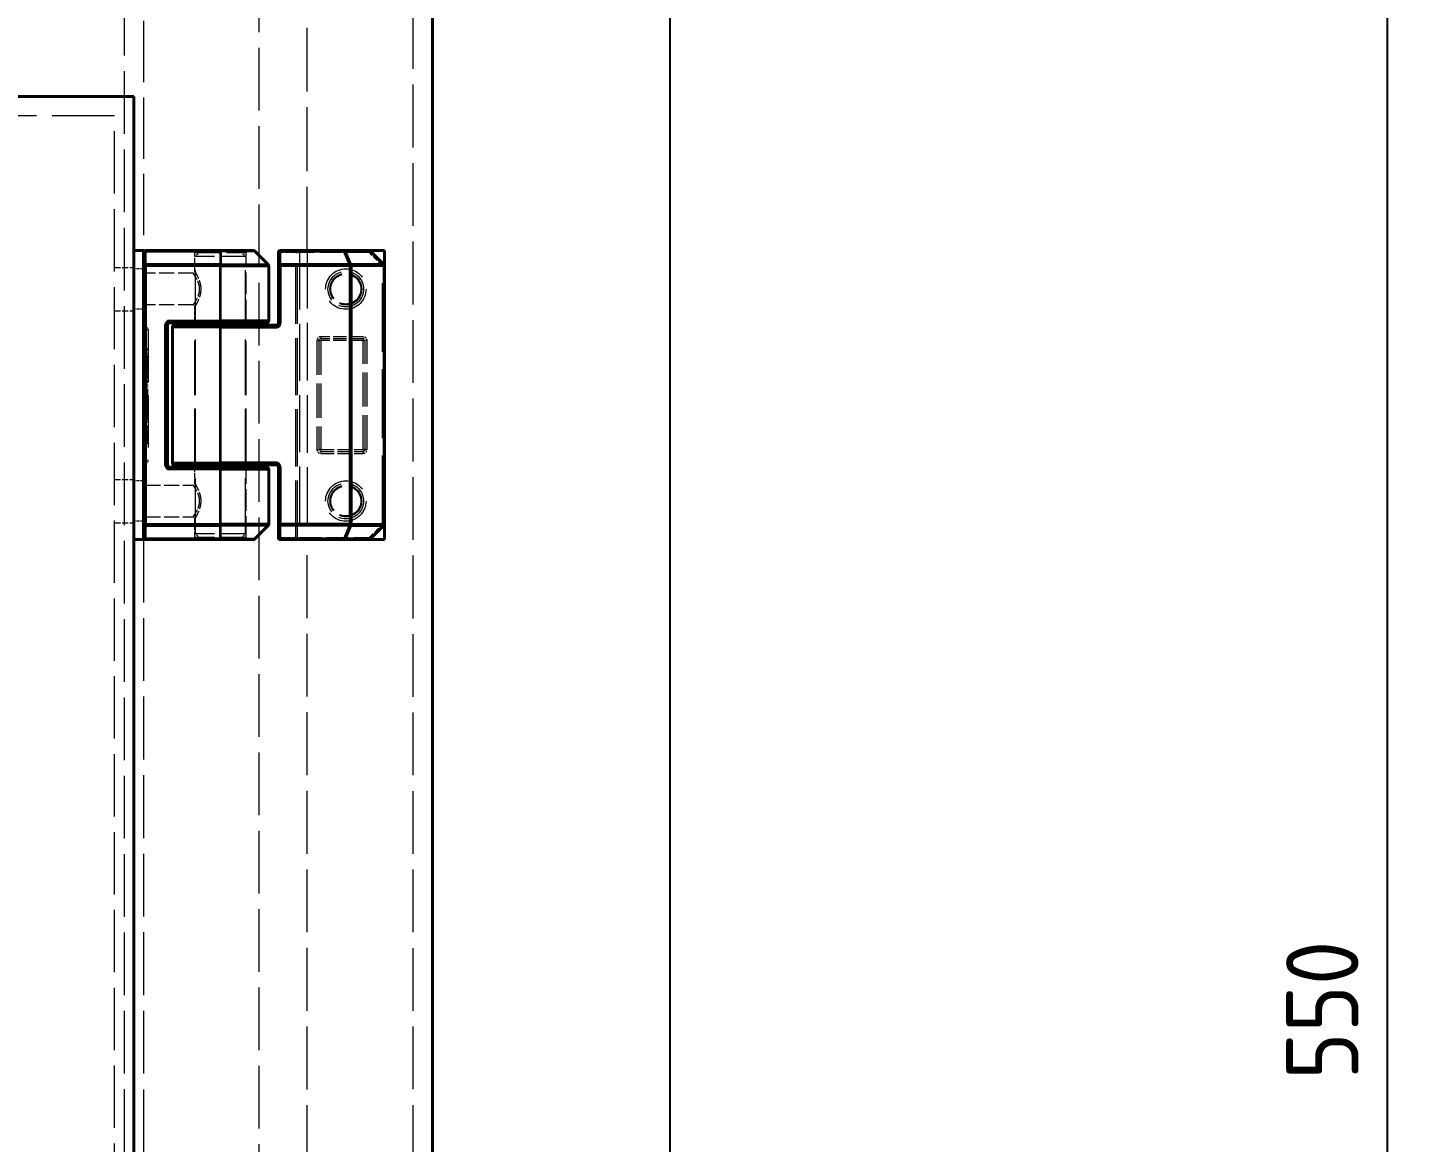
# Model space of a CAD drawing. Header units: millimetres. Extents: x 0 to 2523, y 0 to 1782.
# Drawn here: x 1122.8 to 1266.8, y 816.5 to 932.2 of the extents above; entities that cross this region are included whole.
import ezdxf

# ---------------------------------------------------------------- set-up
doc = ezdxf.new("R2010")
doc.units = ezdxf.units.MM
doc.header["$LTSCALE"] = 3
doc.linetypes.add('DASHED', pattern=[0.2067, 0.1654, -0.0413])
for name, color, linetype, lineweight in [('가려진 것(ISO)', 2, 'DASHED', 18), ('가려진 좁은 것(ISO)', 2, 'DASHED', 18), ('가시적인 것(ISO)', 3, 'Continuous', 40), ('가시적인 좁은 것(ISO)', 3, 'Continuous', 35), ('상세 경계(JIS)', 7, 'Continuous', 25), ('치수(ISO)', 2, 'Continuous', 25)]:
    doc.layers.add(name, color=color, linetype=linetype, lineweight=lineweight)
doc.styles.add('치수 텍스트_PSTEK_POSCO', font='isocp.shx')
doc.dimstyles.new('치수_PSTEK_POSCO', dxfattribs={"dimscale": 3, "dimtxt": 2.5, "dimasz": 1.5, "dimexe": 1, "dimexo": 1.5, "dimgap": 1, "dimtad": 1, "dimrnd": 1e-08, "dimdsep": 46, "dimtxsty": '치수 텍스트_PSTEK_POSCO', "dimcen": 0.09, "dimdle": 10, "dimclrd": 7, "dimclre": 7, "dimclrt": 2, "dimadec": 1, "dimazin": 2, "dimtfac": 1, "dimtmove": 0, "dimatfit": 3, "dimfxl": 0, "dimtolj": 1, "dimlwd": -1, "dimlwe": -1, "dimarcsym": 0})

# ---------------------------------------------------------------- blocks, each defined once
blk = doc.blocks.new('*D24')
at = {"layer": 'Defpoints', "color": 0, "transparency": 16777216}
for p in [(1164.78, 1101.07), (1263.84, 1101.07), (1164.78, 551.07)]:
    blk.add_point(p, dxfattribs=at)
at = {"layer": '치수(ISO)', "color": 7, "transparency": 16777216}
for p, q in [((1169.28, 1101.07), (1266.84, 1101.07)), ((1263.84, 555.57), (1263.84, 1096.57)), ((1169.28, 551.07), (1266.84, 551.07))]:
    blk.add_line(p, q, dxfattribs=at)
for points in [[(1263.09, 1096.57), (1264.59, 1096.57), (1263.84, 1101.07)], [(1263.09, 555.57), (1264.59, 555.57), (1263.84, 551.07)]]:
    blk.add_solid(points, dxfattribs=at)
at = {"layer": '치수(ISO)', "color": 2, "transparency": 16777216, "insert": (1257.09, 823), "char_height": 7.5, "attachment_point": 4, "rotation": 90, "style": '치수 텍스트_PSTEK_POSCO'}
blk.add_mtext('\\A1;550', dxfattribs=at)
blk = doc.blocks.new('2dDetail0')
at = {"layer": '상세 경계(JIS)', "flags": 128}
blk.add_lwpolyline([(247.245, 234.509), (396.473, 234.509), (396.473, 318.8), (247.245, 318.8), (247.245, 234.509)], dxfattribs=at)

msp = doc.modelspace()

# ---------------------------------------------------------------- linework, layer by layer
at = {"layer": '가려진 것(ISO)', "ltscale": 13.321835}
msp.add_line((1151.7766, 909.0669), (1151.7766, 1099.0669), dxfattribs=at)
at = {"layer": '가려진 것(ISO)', "ltscale": 13.141838}
msp.add_line((1162.7766, 553.0669), (1162.7766, 1099.0669), dxfattribs=at)
at = {"layer": '가려진 것(ISO)', "ltscale": 13.109228}
msp.add_line((1146.7766, 574.0669), (1146.7766, 1078.0669), dxfattribs=at)
at = {"layer": '가려진 것(ISO)', "ltscale": 12.824352}
msp.add_line((1134.7766, 1076.0669), (1134.7766, 909.0669), dxfattribs=at)
at = {"layer": '가려진 것(ISO)', "ltscale": 13.112639}
msp.add_line((1132.7766, 1074.0669), (1132.7766, 578.0669), dxfattribs=at)
at = {"layer": '가려진 것(ISO)', "ltscale": 13.051158}
msp.add_line((1131.7766, 923.0669), (783.7766, 923.0669), dxfattribs=at)
at = {"layer": '가려진 것(ISO)', "ltscale": 13.035532}
msp.add_line((1131.7766, 729.0669), (1131.7766, 923.0669), dxfattribs=at)
at = {"layer": '가려진 것(ISO)', "ltscale": 12.094824}
msp.add_line((1151.7766, 909.0669), (1151.7766, 879.0669), dxfattribs=at)
at = {"layer": '가려진 것(ISO)', "ltscale": 1.237965}
msp.add_line((1140.1266, 906.9168), (1140.1266, 908.8669), dxfattribs=at)
at = {"layer": '가려진 것(ISO)', "ltscale": 0.448852}
for p, q in [((1140.6766, 908.9669), (1140.1766, 908.4668)), ((1144.8766, 908.9669), (1145.3766, 908.4668))]:
    msp.add_line(p, q, dxfattribs=at)
at = {"layer": '가려진 것(ISO)', "ltscale": 5.185843}
for p, q in [((1145.3766, 908.4668), (1140.1766, 908.4668)), ((1145.3766, 879.6669), (1140.1766, 879.6669))]:
    msp.add_line(p, q, dxfattribs=at)
at = {"layer": '가려진 것(ISO)', "ltscale": 11.611019}
for p, q in [((1140.1766, 879.6669), (1140.1766, 908.4668)), ((1145.3766, 879.6669), (1145.3766, 908.4668))]:
    msp.add_line(p, q, dxfattribs=at)
at = {"layer": '가려진 것(ISO)', "ltscale": 4.188526}
msp.add_line((1144.8766, 908.9669), (1140.6766, 908.9669), dxfattribs=at)
at = {"layer": '가려진 것(ISO)', "ltscale": 4.507682}
for p, q in [((1145.4266, 901.7669), (1145.4266, 908.8669)), ((1145.4266, 879.2669), (1145.4266, 886.3669))]:
    msp.add_line(p, q, dxfattribs=at)
at = {"layer": '가려진 것(ISO)', "ltscale": 11.933559}
msp.add_line((1150.7766, 879.2669), (1150.7766, 908.8669), dxfattribs=at)
at = {"layer": '가려진 것(ISO)', "ltscale": 1.269698}
for p, q in [((1131.7766, 907.3169), (1133.7766, 907.3169)), ((1131.7766, 902.8169), (1133.7766, 902.8169)), ((1131.7766, 885.3169), (1133.7766, 885.3169)), ((1131.7766, 880.8169), (1133.7766, 880.8169))]:
    msp.add_line(p, q, dxfattribs=at)
at = {"layer": '가려진 것(ISO)', "ltscale": 0.634799}
for p, q in [((1134.7766, 907.1669), (1133.7766, 907.1669)), ((1134.7766, 902.9669), (1133.7766, 902.9669)), ((1134.7766, 885.1669), (1133.7766, 885.1669)), ((1134.7766, 880.9669), (1133.7766, 880.9669))]:
    msp.add_line(p, q, dxfattribs=at)
at = {"layer": '가려진 것(ISO)', "ltscale": 3.142692}
for p, q in [((1139.9266, 906.7169), (1134.9766, 906.7169)), ((1139.9266, 903.4169), (1134.9766, 903.4169))]:
    msp.add_line(p, q, dxfattribs=at)
at = {"layer": '가려진 것(ISO)', "ltscale": 0.920515}
msp.add_line((1140.1266, 901.7669), (1140.1266, 903.2169), dxfattribs=at)
at = {"layer": '가려진 것(ISO)', "ltscale": 0.06339}
for p, q in [((1134.9766, 901.0669), (1135.0766, 901.0669)), ((1134.9766, 887.0669), (1135.0766, 887.0669))]:
    msp.add_line(p, q, dxfattribs=at)
at = {"layer": '가려진 것(ISO)', "ltscale": 10.965973}
msp.add_line((1135.2766, 900.8669), (1135.2766, 887.2669), dxfattribs=at)
at = {"layer": '가려진 것(ISO)', "ltscale": 11.369134}
for p, q in [((1140.1266, 887.0169), (1140.1266, 901.1169)), ((1145.4266, 887.0169), (1145.4266, 901.1169))]:
    msp.add_line(p, q, dxfattribs=at)
at = {"layer": '가려진 것(ISO)', "ltscale": 7.174257}
for p, q in [((1152.9766, 899.7169), (1152.9766, 888.4169)), ((1157.7766, 888.4169), (1157.7766, 899.7169))]:
    msp.add_line(p, q, dxfattribs=at)
at = {"layer": '가려진 것(ISO)', "ltscale": 2.793455}
for p, q in [((1157.5766, 899.9169), (1153.1766, 899.9169)), ((1153.1766, 888.2169), (1157.5766, 888.2169))]:
    msp.add_line(p, q, dxfattribs=at)
at = {"layer": '가려진 것(ISO)', "ltscale": 0.12688}
for p, q in [((1135.2766, 898.8669), (1135.0766, 898.8669)), ((1135.2766, 898.6794), (1135.0766, 898.6794)), ((1135.2766, 898.3669), (1135.0766, 898.3669)), ((1135.2766, 898.1794), (1135.0766, 898.1794)), ((1135.2766, 898.1169), (1135.0766, 898.1169)), ((1135.2766, 898.0856), (1135.0766, 898.0856)), ((1135.2766, 897.9919), (1135.0766, 897.9919)), ((1135.2766, 897.9606), (1135.0766, 897.9606)), ((1135.2766, 897.9294), (1135.0766, 897.9294)), ((1135.2766, 897.8981), (1135.0766, 897.8981)), ((1135.2766, 897.8356), (1135.0766, 897.8356)), ((1135.2766, 897.7419), (1135.0766, 897.7419)), ((1135.2766, 897.7106), (1135.0766, 897.7106)), ((1135.2766, 897.6169), (1135.0766, 897.6169)), ((1135.2766, 897.5856), (1135.0766, 897.5856)), ((1135.2766, 897.4919), (1135.0766, 897.4919)), ((1135.2766, 897.4606), (1135.0766, 897.4606)), ((1135.2766, 897.4294), (1135.0766, 897.4294)), ((1135.2766, 897.3981), (1135.0766, 897.3981)), ((1135.2766, 897.3669), (1135.0766, 897.3669)), ((1135.2766, 897.3356), (1135.0766, 897.3356)), ((1135.2766, 897.2731), (1135.0766, 897.2731)), ((1135.2766, 897.2419), (1135.0766, 897.2419)), ((1135.2766, 897.2106), (1135.0766, 897.2106)), ((1135.2766, 897.1794), (1135.0766, 897.1794)), ((1135.2766, 897.1169), (1135.0766, 897.1169)), ((1135.2766, 897.0856), (1135.0766, 897.0856)), ((1135.2766, 896.9606), (1135.0766, 896.9606)), ((1135.2766, 896.8356), (1135.0766, 896.8356)), ((1135.2766, 896.7731), (1135.0766, 896.7731)), ((1135.2766, 896.7106), (1135.0766, 896.7106)), ((1135.2766, 896.6794), (1135.0766, 896.6794)), ((1135.2766, 896.6169), (1135.0766, 896.6169)), ((1135.2766, 896.5544), (1135.0766, 896.5544)), ((1135.2766, 896.5231), (1135.0766, 896.5231)), ((1135.2766, 896.4606), (1135.0766, 896.4606)), ((1135.2766, 896.4294), (1135.0766, 896.4294)), ((1135.2766, 896.3669), (1135.0766, 896.3669)), ((1135.2766, 896.3356), (1135.0766, 896.3356)), ((1135.2766, 896.2731), (1135.0766, 896.2731)), ((1135.2766, 896.0856), (1135.0766, 896.0856)), ((1135.2766, 895.9606), (1135.0766, 895.9606)), ((1135.2766, 895.8981), (1135.0766, 895.8981)), ((1135.2766, 895.7731), (1135.0766, 895.7731)), ((1135.2766, 895.5856), (1135.0766, 895.5856)), ((1135.2766, 895.5231), (1135.0766, 895.5231)), ((1135.2766, 895.4919), (1135.0766, 895.4919)), ((1135.2766, 895.3981), (1135.0766, 895.3981)), ((1135.2766, 895.3356), (1135.0766, 895.3356)), ((1135.2766, 895.0856), (1135.0766, 895.0856)), ((1135.2766, 894.8981), (1135.0766, 894.8981)), ((1135.2766, 894.6481), (1135.0766, 894.6481)), ((1135.2766, 894.6169), (1135.0766, 894.6169)), ((1135.2766, 894.5544), (1135.0766, 894.5544)), ((1135.2766, 894.4606), (1135.0766, 894.4606)), ((1135.2766, 894.4294), (1135.0766, 894.4294)), ((1135.2766, 894.3669), (1135.0766, 894.3669)), ((1135.2766, 894.3044), (1135.0766, 894.3044)), ((1135.2766, 894.2731), (1135.0766, 894.2731)), ((1135.2766, 894.1481), (1135.0766, 894.1481)), ((1135.2766, 894.0231), (1135.0766, 894.0231)), ((1135.2766, 893.9919), (1135.0766, 893.9919)), ((1135.2766, 893.9294), (1135.0766, 893.9294)), ((1135.2766, 893.8981), (1135.0766, 893.8981)), ((1135.2766, 893.8669), (1135.0766, 893.8669)), ((1135.2766, 893.8356), (1135.0766, 893.8356)), ((1135.2766, 893.8044), (1135.0766, 893.8044)), ((1135.2766, 893.7731), (1135.0766, 893.7731)), ((1135.2766, 893.7419), (1135.0766, 893.7419)), ((1135.2766, 893.6794), (1135.0766, 893.6794)), ((1135.2766, 893.6481), (1135.0766, 893.6481)), ((1135.2766, 893.6169), (1135.0766, 893.6169)), ((1135.2766, 893.5856), (1135.0766, 893.5856)), ((1135.2766, 893.5544), (1135.0766, 893.5544)), ((1135.2766, 893.5231), (1135.0766, 893.5231)), ((1135.2766, 893.4919), (1135.0766, 893.4919)), ((1135.2766, 893.4294), (1135.0766, 893.4294)), ((1135.2766, 893.3981), (1135.0766, 893.3981)), ((1135.2766, 893.3669), (1135.0766, 893.3669)), ((1135.2766, 893.3356), (1135.0766, 893.3356)), ((1135.2766, 893.2731), (1135.0766, 893.2731)), ((1135.2766, 893.2419), (1135.0766, 893.2419)), ((1135.2766, 893.2106), (1135.0766, 893.2106)), ((1135.2766, 893.1794), (1135.0766, 893.1794)), ((1135.2766, 893.1481), (1135.0766, 893.1481)), ((1135.2766, 893.1169), (1135.0766, 893.1169)), ((1135.2766, 893.0856), (1135.0766, 893.0856)), ((1135.2766, 893.0544), (1135.0766, 893.0544)), ((1135.2766, 892.9919), (1135.0766, 892.9919)), ((1135.2766, 892.9606), (1135.0766, 892.9606)), ((1135.2766, 892.9294), (1135.0766, 892.9294)), ((1135.2766, 892.8981), (1135.0766, 892.8981)), ((1135.2766, 892.8669), (1135.0766, 892.8669)), ((1135.2766, 892.8044), (1135.0766, 892.8044)), ((1135.2766, 892.7731), (1135.0766, 892.7731)), ((1135.2766, 892.6481), (1135.0766, 892.6481)), ((1135.2766, 892.5856), (1135.0766, 892.5856)), ((1135.2766, 892.5231), (1135.0766, 892.5231)), ((1135.2766, 892.4919), (1135.0766, 892.4919)), ((1135.2766, 892.4606), (1135.0766, 892.4606)), ((1135.2766, 892.4294), (1135.0766, 892.4294)), ((1135.2766, 892.3981), (1135.0766, 892.3981)), ((1135.2766, 892.3669), (1135.0766, 892.3669)), ((1135.2766, 892.3356), (1135.0766, 892.3356)), ((1135.2766, 892.3044), (1135.0766, 892.3044)), ((1135.2766, 892.2419), (1135.0766, 892.2419)), ((1135.2766, 892.2106), (1135.0766, 892.2106)), ((1135.2766, 892.1794), (1135.0766, 892.1794)), ((1135.2766, 892.1169), (1135.0766, 892.1169)), ((1135.2766, 892.0544), (1135.0766, 892.0544)), ((1135.2766, 892.0231), (1135.0766, 892.0231)), ((1135.2766, 891.9919), (1135.0766, 891.9919)), ((1135.2766, 891.8669), (1135.0766, 891.8669)), ((1135.2766, 891.8356), (1135.0766, 891.8356)), ((1135.2766, 891.7731), (1135.0766, 891.7731)), ((1135.2766, 891.7106), (1135.0766, 891.7106)), ((1135.2766, 891.6794), (1135.0766, 891.6794)), ((1135.2766, 891.5856), (1135.0766, 891.5856)), ((1135.2766, 891.5231), (1135.0766, 891.5231)), ((1135.2766, 891.4919), (1135.0766, 891.4919)), ((1135.2766, 891.2731), (1135.0766, 891.2731)), ((1135.2766, 890.8356), (1135.0766, 890.8356)), ((1135.2766, 890.8044), (1135.0766, 890.8044)), ((1135.2766, 890.7106), (1135.0766, 890.7106)), ((1135.2766, 890.5856), (1135.0766, 890.5856)), ((1135.2766, 890.5231), (1135.0766, 890.5231)), ((1135.2766, 890.3669), (1135.0766, 890.3669)), ((1135.2766, 890.2731), (1135.0766, 890.2731)), ((1135.2766, 890.2419), (1135.0766, 890.2419)), ((1135.2766, 890.1794), (1135.0766, 890.1794)), ((1135.2766, 890.0856), (1135.0766, 890.0856)), ((1135.2766, 890.0544), (1135.0766, 890.0544)), ((1135.2766, 889.9919), (1135.0766, 889.9919)), ((1135.2766, 889.9294), (1135.0766, 889.9294)), ((1135.2766, 889.8981), (1135.0766, 889.8981)), ((1135.2766, 889.8356), (1135.0766, 889.8356)), ((1135.2766, 889.7731), (1135.0766, 889.7731)), ((1135.2766, 889.6481), (1135.0766, 889.6481)), ((1135.2766, 889.5231), (1135.0766, 889.5231)), ((1135.2766, 889.4919), (1135.0766, 889.4919)), ((1135.2766, 889.3669), (1135.0766, 889.3669)), ((1135.2766, 889.3356), (1135.0766, 889.3356)), ((1135.2766, 889.2731), (1135.0766, 889.2731)), ((1135.2766, 889.2419), (1135.0766, 889.2419)), ((1135.2766, 889.2106), (1135.0766, 889.2106)), ((1135.2766, 889.0856), (1135.0766, 889.0856)), ((1135.2766, 889.0544), (1135.0766, 889.0544))]:
    msp.add_line(p, q, dxfattribs=at)
at = {"layer": '가려진 것(ISO)', "ltscale": 0.920521}
msp.add_line((1140.1266, 884.9168), (1140.1266, 886.3669), dxfattribs=at)
at = {"layer": '가려진 것(ISO)', "ltscale": 3.14268}
msp.add_line((1134.9766, 884.7169), (1139.9266, 884.7169), dxfattribs=at)
at = {"layer": '가려진 것(ISO)', "ltscale": 3.142681}
msp.add_line((1134.9766, 881.4169), (1139.9266, 881.4169), dxfattribs=at)
at = {"layer": '가려진 것(ISO)', "ltscale": 1.237971}
msp.add_line((1140.1266, 879.2669), (1140.1266, 881.2169), dxfattribs=at)
at = {"layer": '가려진 것(ISO)', "ltscale": 13.149244}
for p, q in [((1134.7766, 879.0669), (1134.7766, 773.0669)), ((1151.7766, 773.0669), (1151.7766, 879.0669))]:
    msp.add_line(p, q, dxfattribs=at)
at = {"layer": '가려진 것(ISO)', "ltscale": 0.448853}
for p, q in [((1140.6766, 879.1669), (1140.1766, 879.6669)), ((1144.8766, 879.1669), (1145.3766, 879.6669))]:
    msp.add_line(p, q, dxfattribs=at)
at = {"layer": '가려진 것(ISO)', "ltscale": 4.188524}
msp.add_line((1144.8766, 879.1669), (1140.6766, 879.1669), dxfattribs=at)
at = {"layer": '가려진 것(ISO)', "ltscale": 10.639162}
for centre in [(1155.7766, 905.0669), (1155.7766, 883.0669)]:
    msp.add_circle(centre, 2.1, dxfattribs=at)
at = {"layer": '가려진 것(ISO)', "ltscale": 6.582059}
for centre in [(1155.7766, 905.0669), (1155.7766, 883.0669)]:
    msp.add_circle(centre, 1.65, dxfattribs=at)
at = {"layer": '가려진 것(ISO)', "ltscale": 0.199359}
for centre, start, end in [((1139.9266, 908.8669), 0, 90), ((1145.6266, 908.8669), 90, 180), ((1150.9766, 908.8669), 90, 180), ((1134.9766, 906.9169), 180, 270), ((1134.9766, 903.2169), 90, 180), ((1134.9766, 901.2669), 180, 270), ((1135.0766, 900.8669), 0, 90), ((1139.9266, 901.7669), 270, 0), ((1139.9266, 901.1169), 0, 90), ((1145.6266, 901.7669), 180, 270), ((1145.6266, 901.1169), 90, 180), ((1153.1766, 899.7169), 90, 180), ((1157.5766, 899.7169), 0, 90), ((1153.1766, 888.4169), 180, 270), ((1157.5766, 888.4169), 270, 0), ((1134.9766, 886.8669), 90, 180), ((1135.0766, 887.2669), 270, 0), ((1139.9266, 887.0169), 270, 0), ((1139.9266, 886.3669), 0, 90), ((1145.6266, 887.0169), 180, 270), ((1145.6266, 886.3669), 90, 180), ((1134.9766, 884.9169), 180, 270), ((1134.9766, 881.2169), 90, 180), ((1139.9266, 879.2669), 270, 0), ((1145.6266, 879.2669), 180, 270), ((1150.9766, 879.2669), 180, 270)]:
    msp.add_arc(centre, 0.2, start, end, dxfattribs=at)
at = {"layer": '가려진 것(ISO)', "ltscale": 0.199349}
msp.add_open_spline([(1139.9266, 906.7169), (1139.948, 906.7169), (1139.9696, 906.7204), (1140.0101, 906.7339), (1140.0294, 906.744), (1140.0634, 906.7694), (1140.0785, 906.7851), (1140.1028, 906.82), (1140.1123, 906.8396), (1140.1238, 906.8783), (1140.1266, 906.8977), (1140.1266, 906.9169)], degree=3, knots=[0, 0, 0, 0, 0.006421037, 0.006421037, 0.0127920387, 0.0127920387, 0.0191648297, 0.0191648297, 0.025537558, 0.025537558, 0.0312860612, 0.0312860612, 0.0312860612, 0.0312860612], dxfattribs=at)
at = {"layer": '가려진 것(ISO)'}
for points in [[(1139.9266, 903.4169), (1139.9266, 903.4169), (1139.9266, 903.4169), (1139.9266, 903.4169)], [(1140.1266, 903.2169), (1140.1266, 903.2169), (1140.1266, 903.2169), (1140.1266, 903.2169)], [(1139.9266, 881.4169), (1139.9266, 881.4169), (1139.9266, 881.4169), (1139.9266, 881.4169)], [(1140.1266, 881.2169), (1140.1266, 881.2169), (1140.1266, 881.2169), (1140.1266, 881.2169)]]:
    msp.add_open_spline(points, degree=3, dxfattribs=at)
at = {"layer": '가려진 것(ISO)', "ltscale": 0.19935}
msp.add_open_spline([(1140.1266, 903.2169), (1140.1266, 903.2383), (1140.123, 903.2599), (1140.1095, 903.3004), (1140.0994, 903.3197), (1140.074, 903.3537), (1140.0583, 903.3688), (1140.0235, 903.3931), (1140.0038, 903.4026), (1139.9651, 903.414), (1139.9457, 903.4169), (1139.9266, 903.4169)], degree=3, knots=[0, 0, 0, 0, 0.0064210381, 0.0064210381, 0.0127920403, 0.0127920403, 0.0191648304, 0.0191648304, 0.0255375569, 0.0255375569, 0.0312862255, 0.0312862255, 0.0312862255, 0.0312862255], dxfattribs=at)
at = {"layer": '가려진 것(ISO)', "ltscale": 0.199354}
msp.add_open_spline([(1139.9266, 884.7169), (1139.948, 884.7169), (1139.9696, 884.7204), (1140.0101, 884.7339), (1140.0294, 884.744), (1140.0634, 884.7694), (1140.0785, 884.7851), (1140.1028, 884.82), (1140.1123, 884.8396), (1140.1238, 884.8783), (1140.1266, 884.8977), (1140.1266, 884.9169)], degree=3, knots=[0, 0, 0, 0, 0.0064210258, 0.0064210258, 0.0127920248, 0.0127920248, 0.019164823, 0.019164823, 0.0255375638, 0.0255375638, 0.0312868579, 0.0312868579, 0.0312868579, 0.0312868579], dxfattribs=at)
at = {"layer": '가려진 것(ISO)', "ltscale": 0.199353}
msp.add_open_spline([(1140.1266, 881.2169), (1140.1266, 881.2383), (1140.123, 881.2599), (1140.1095, 881.3004), (1140.0994, 881.3197), (1140.074, 881.3537), (1140.0583, 881.3688), (1140.0235, 881.3931), (1140.0038, 881.4026), (1139.9651, 881.414), (1139.9457, 881.4169), (1139.9266, 881.4169)], degree=3, knots=[0, 0, 0, 0, 0.0064210313, 0.0064210313, 0.0127920334, 0.0127920334, 0.0191648315, 0.0191648315, 0.0255375666, 0.0255375666, 0.0312865551, 0.0312865551, 0.0312865551, 0.0312865551], dxfattribs=at)
at = {"layer": '가려진 좁은 것(ISO)', "ltscale": 0.199359}
for p, q in [((1150.5766, 908.8669), (1150.5766, 909.0669)), ((1150.9766, 909.0669), (1150.9766, 908.8669)), ((1158.1937, 909.0669), (1158.1937, 908.8669)), ((1148.9766, 908.8669), (1148.7766, 908.8669)), ((1150.5766, 908.8669), (1150.7766, 908.8669)), ((1150.7766, 908.8669), (1150.9766, 908.8669)), ((1158.3351, 909.0083), (1158.1937, 908.8669)), ((1159.718, 907.6254), (1159.5766, 907.484)), ((1134.9766, 900.8669), (1134.7766, 900.8669)), ((1135.0766, 901.0669), (1135.0766, 900.8669)), ((1135.0766, 900.8669), (1135.2766, 900.8669)), ((1152.9766, 899.7169), (1152.7766, 899.7169)), ((1152.9766, 899.7169), (1153.1766, 899.7169)), ((1153.1766, 900.1169), (1153.1766, 899.9169)), ((1153.1766, 899.7169), (1153.1766, 899.9169)), ((1157.5766, 899.9169), (1157.5766, 900.1169)), ((1157.5766, 899.9169), (1157.5766, 899.7169)), ((1157.5766, 899.7169), (1157.7766, 899.7169)), ((1157.9766, 899.7169), (1157.7766, 899.7169)), ((1152.7766, 888.4169), (1152.9766, 888.4169)), ((1153.1766, 888.4169), (1152.9766, 888.4169)), ((1153.1766, 888.2169), (1153.1766, 888.4169)), ((1153.1766, 888.2169), (1153.1766, 888.0169)), ((1157.5766, 888.4169), (1157.5766, 888.2169)), ((1157.7766, 888.4169), (1157.5766, 888.4169)), ((1157.5766, 888.0169), (1157.5766, 888.2169)), ((1157.7766, 888.4169), (1157.9766, 888.4169)), ((1134.7766, 887.2669), (1134.9766, 887.2669)), ((1135.0766, 887.2669), (1135.0766, 887.0669)), ((1135.2766, 887.2669), (1135.0766, 887.2669)), ((1159.718, 880.5083), (1159.5766, 880.6497)), ((1148.7766, 879.2669), (1148.9766, 879.2669)), ((1150.5766, 879.0669), (1150.5766, 879.2669)), ((1150.7766, 879.2669), (1150.5766, 879.2669)), ((1150.7766, 879.2669), (1150.9766, 879.2669)), ((1150.9766, 879.2669), (1150.9766, 879.0669)), ((1158.1937, 879.0669), (1158.1937, 879.2669)), ((1158.1937, 879.2669), (1158.3351, 879.1254))]:
    msp.add_line(p, q, dxfattribs=at)
at = {"layer": '가려진 좁은 것(ISO)', "ltscale": 5.285573}
for p, q in [((1140.1266, 908.8669), (1145.4266, 908.8669)), ((1145.4266, 879.2669), (1140.1266, 879.2669))]:
    msp.add_line(p, q, dxfattribs=at)
at = {"layer": '가려진 좁은 것(ISO)', "ltscale": 1.015738}
for p, q in [((1150.5766, 908.8669), (1148.9766, 908.8669)), ((1148.9766, 879.2669), (1150.5766, 879.2669))]:
    msp.add_line(p, q, dxfattribs=at)
at = {"layer": '가려진 좁은 것(ISO)', "ltscale": 11.933559}
for p, q in [((1150.5766, 879.2669), (1150.5766, 908.8669)), ((1150.9766, 908.8669), (1150.9766, 879.2669))]:
    msp.add_line(p, q, dxfattribs=at)
at = {"layer": '가려진 좁은 것(ISO)', "ltscale": 4.582065}
for p, q in [((1158.1937, 908.8669), (1150.9766, 908.8669)), ((1150.9766, 879.2669), (1158.1937, 879.2669))]:
    msp.add_line(p, q, dxfattribs=at)
at = {"layer": '가려진 좁은 것(ISO)', "ltscale": 1.24153}
for p, q in [((1159.5766, 907.484), (1158.1937, 908.8669)), ((1158.1937, 879.2669), (1159.5766, 880.6497))]:
    msp.add_line(p, q, dxfattribs=at)
at = {"layer": '가려진 좁은 것(ISO)', "ltscale": 14.424725}
msp.add_line((1159.5766, 880.6497), (1159.5766, 907.484), dxfattribs=at)
at = {"layer": '가려진 좁은 것(ISO)', "ltscale": 0.06339}
for p, q in [((1134.9766, 900.8669), (1135.0766, 900.8669)), ((1134.9766, 887.2669), (1135.0766, 887.2669))]:
    msp.add_line(p, q, dxfattribs=at)
at = {"layer": '가려진 좁은 것(ISO)', "ltscale": 10.965973}
msp.add_line((1135.0766, 900.8669), (1135.0766, 887.2669), dxfattribs=at)
at = {"layer": '가려진 좁은 것(ISO)', "ltscale": 7.174257}
for p, q in [((1152.7766, 899.7169), (1152.7766, 888.4169)), ((1153.1766, 899.7169), (1153.1766, 888.4169)), ((1157.5766, 888.4169), (1157.5766, 899.7169)), ((1157.9766, 888.4169), (1157.9766, 899.7169))]:
    msp.add_line(p, q, dxfattribs=at)
at = {"layer": '가려진 좁은 것(ISO)', "ltscale": 2.793455}
for p, q in [((1157.5766, 900.1169), (1153.1766, 900.1169)), ((1157.5766, 899.7169), (1153.1766, 899.7169)), ((1153.1766, 888.4169), (1157.5766, 888.4169)), ((1153.1766, 888.0169), (1157.5766, 888.0169))]:
    msp.add_line(p, q, dxfattribs=at)
at = {"layer": '가려진 좁은 것(ISO)', "ltscale": 7.379896}
for centre in [(1155.7766, 905.0669), (1155.7766, 883.0669)]:
    msp.add_circle(centre, 1.85, dxfattribs=at)
at = {"layer": '가려진 좁은 것(ISO)', "ltscale": 6.195138}
for centre in [(1155.7766, 905.0669), (1155.7766, 883.0669)]:
    msp.add_circle(centre, 1.553, dxfattribs=at)
at = {"layer": '가려진 좁은 것(ISO)', "ltscale": 0.109657}
for centre, start, end in [((1140.6086, 905.0669), 0.000011, 0.000011), ((1140.6086, 883.0669), 0.00005, 0.00005)]:
    msp.add_arc(centre, 0.2, start, end, dxfattribs=at)
at = {"layer": '가려진 좁은 것(ISO)', "ltscale": 0.398819}
for centre, start, end in [((1153.1766, 899.7169), 90, 180), ((1157.5766, 899.7169), 0, 90), ((1153.1766, 888.4169), 180, 270), ((1157.5766, 888.4169), 270, 0)]:
    msp.add_arc(centre, 0.4, start, end, dxfattribs=at)
at = {"layer": '가려진 좁은 것(ISO)', "ltscale": 1.713623}
msp.add_open_spline([(1140.6086, 905.0669), (1140.6086, 905.1108), (1140.6069, 905.1553), (1140.6035, 905.2003), (1140.6, 905.2454), (1140.5947, 905.2911), (1140.5876, 905.3365), (1140.5806, 905.382), (1140.5718, 905.4273), (1140.5616, 905.4716), (1140.5515, 905.5158), (1140.5399, 905.5591), (1140.5276, 905.6003), (1140.5154, 905.6414), (1140.5024, 905.6806), (1140.4884, 905.7196), (1140.4744, 905.7587), (1140.4593, 905.7977), (1140.4424, 905.8385), (1140.4254, 905.8793), (1140.4065, 905.9219), (1140.3862, 905.9649), (1140.3659, 906.008), (1140.3441, 906.0515), (1140.3209, 906.0955), (1140.2978, 906.1395), (1140.2732, 906.1839), (1140.2475, 906.2285), (1140.2217, 906.273), (1140.1949, 906.3177), (1140.1675, 906.3616), (1140.1401, 906.4054), (1140.1123, 906.4484), (1140.085, 906.4896), (1140.0577, 906.5307), (1140.0309, 906.5698), (1140.0073, 906.6037), (1139.9837, 906.6376), (1139.9633, 906.666), (1139.9493, 906.6855), (1139.9353, 906.7049), (1139.9275, 906.7155), (1139.9267, 906.7167), (1139.9266, 906.7168), (1139.9266, 906.7169), (1139.9266, 906.7169)], degree=3, knots=[0, 0, 0, 0, 0.035714286, 0.035714286, 0.035714286, 0.071428571, 0.071428571, 0.071428571, 0.107142857, 0.107142857, 0.107142857, 0.142857143, 0.142857143, 0.142857143, 0.178571429, 0.178571429, 0.178571429, 0.214285714, 0.214285714, 0.214285714, 0.25, 0.25, 0.25, 0.285714286, 0.285714286, 0.285714286, 0.321428571, 0.321428571, 0.321428571, 0.357142857, 0.357142857, 0.357142857, 0.392857143, 0.392857143, 0.392857143, 0.428571429, 0.428571429, 0.428571429, 0.464285714, 0.464285714, 0.464285714, 0.5, 0.5, 0.5, 0.502303722, 0.502303722, 0.502303722, 0.502303722], dxfattribs=at)
at = {"layer": '가려진 좁은 것(ISO)', "ltscale": 1.835521}
msp.add_open_spline([(1140.7608, 905.0669), (1140.7608, 905.1162), (1140.7592, 905.166), (1140.756, 905.2164), (1140.7527, 905.2669), (1140.7478, 905.3182), (1140.7413, 905.3691), (1140.7347, 905.4201), (1140.7266, 905.4709), (1140.7171, 905.5205), (1140.7076, 905.5702), (1140.6969, 905.6187), (1140.6855, 905.6649), (1140.6741, 905.711), (1140.662, 905.7549), (1140.649, 905.7987), (1140.636, 905.8425), (1140.622, 905.8863), (1140.6062, 905.932), (1140.5904, 905.9777), (1140.5728, 906.0255), (1140.554, 906.0737), (1140.5351, 906.122), (1140.5148, 906.1708), (1140.4933, 906.2201), (1140.4717, 906.2694), (1140.4489, 906.3193), (1140.425, 906.3692), (1140.4011, 906.4192), (1140.376, 906.4693), (1140.3506, 906.5185), (1140.3252, 906.5676), (1140.2993, 906.6159), (1140.2739, 906.662), (1140.2485, 906.7081), (1140.2236, 906.752), (1140.2016, 906.7899), (1140.1796, 906.8279), (1140.1607, 906.8598), (1140.1477, 906.8817), (1140.1347, 906.9035), (1140.1275, 906.9154), (1140.1266, 906.9167), (1140.1266, 906.9168), (1140.1266, 906.9169), (1140.1266, 906.9169)], degree=3, knots=[0, 0, 0, 0, 0.035714286, 0.035714286, 0.035714286, 0.071428571, 0.071428571, 0.071428571, 0.107142857, 0.107142857, 0.107142857, 0.142857143, 0.142857143, 0.142857143, 0.178571429, 0.178571429, 0.178571429, 0.214285714, 0.214285714, 0.214285714, 0.25, 0.25, 0.25, 0.285714286, 0.285714286, 0.285714286, 0.321428571, 0.321428571, 0.321428571, 0.357142857, 0.357142857, 0.357142857, 0.392857143, 0.392857143, 0.392857143, 0.428571429, 0.428571429, 0.428571429, 0.464285714, 0.464285714, 0.464285714, 0.5, 0.5, 0.5, 0.502295932, 0.502295932, 0.502295932, 0.502295932], dxfattribs=at)
at = {"layer": '가려진 좁은 것(ISO)', "ltscale": 1.713606}
msp.add_open_spline([(1139.9266, 903.4169), (1139.9266, 903.4169), (1139.9324, 903.4249), (1139.9439, 903.4408), (1139.9563, 903.4579), (1139.9754, 903.4844), (1139.9982, 903.5171), (1140.0211, 903.5498), (1140.0478, 903.5884), (1140.0752, 903.6295), (1140.1027, 903.6706), (1140.131, 903.714), (1140.1588, 903.7583), (1140.1867, 903.8026), (1140.2141, 903.8479), (1140.2404, 903.8931), (1140.2668, 903.9383), (1140.292, 903.9836), (1140.3157, 904.0283), (1140.3395, 904.0731), (1140.3618, 904.1174), (1140.3826, 904.1613), (1140.4035, 904.2051), (1140.4228, 904.2484), (1140.4403, 904.2902), (1140.4577, 904.332), (1140.4733, 904.3722), (1140.4876, 904.4119), (1140.5019, 904.4516), (1140.5149, 904.4907), (1140.5271, 904.5316), (1140.5393, 904.5726), (1140.5508, 904.6152), (1140.561, 904.6594), (1140.5712, 904.7035), (1140.5801, 904.749), (1140.5873, 904.7948), (1140.5944, 904.8406), (1140.5998, 904.8866), (1140.6034, 904.9321), (1140.6069, 904.9775), (1140.6086, 905.0225), (1140.6086, 905.0669)], degree=3, knots=[0.502666002, 0.502666002, 0.502666002, 0.502666002, 0.535714286, 0.535714286, 0.535714286, 0.571428571, 0.571428571, 0.571428571, 0.607142857, 0.607142857, 0.607142857, 0.642857143, 0.642857143, 0.642857143, 0.678571429, 0.678571429, 0.678571429, 0.714285714, 0.714285714, 0.714285714, 0.75, 0.75, 0.75, 0.785714286, 0.785714286, 0.785714286, 0.821428571, 0.821428571, 0.821428571, 0.857142857, 0.857142857, 0.857142857, 0.892857143, 0.892857143, 0.892857143, 0.928571429, 0.928571429, 0.928571429, 0.964285714, 0.964285714, 0.964285714, 1, 1, 1, 1], dxfattribs=at)
at = {"layer": '가려진 좁은 것(ISO)', "ltscale": 1.8355}
msp.add_open_spline([(1140.1266, 903.2169), (1140.1266, 903.2169), (1140.1321, 903.2258), (1140.1427, 903.2437), (1140.1542, 903.263), (1140.1719, 903.2927), (1140.1932, 903.3293), (1140.2145, 903.3659), (1140.2393, 903.4093), (1140.2648, 903.4553), (1140.2904, 903.5013), (1140.3167, 903.55), (1140.3425, 903.5997), (1140.3684, 903.6494), (1140.394, 903.7002), (1140.4184, 903.7509), (1140.4429, 903.8016), (1140.4663, 903.8523), (1140.4884, 903.9025), (1140.5105, 903.9527), (1140.5313, 904.0024), (1140.5506, 904.0515), (1140.57, 904.1007), (1140.588, 904.1493), (1140.6042, 904.1961), (1140.6205, 904.243), (1140.635, 904.288), (1140.6483, 904.3325), (1140.6615, 904.377), (1140.6736, 904.4209), (1140.685, 904.4668), (1140.6963, 904.5127), (1140.707, 904.5606), (1140.7165, 904.61), (1140.726, 904.6595), (1140.7343, 904.7106), (1140.7409, 904.7619), (1140.7476, 904.8133), (1140.7526, 904.8649), (1140.7559, 904.9158), (1140.7592, 904.9667), (1140.7608, 905.017), (1140.7608, 905.0669)], degree=3, knots=[0.502658788, 0.502658788, 0.502658788, 0.502658788, 0.535714286, 0.535714286, 0.535714286, 0.571428571, 0.571428571, 0.571428571, 0.607142857, 0.607142857, 0.607142857, 0.642857143, 0.642857143, 0.642857143, 0.678571429, 0.678571429, 0.678571429, 0.714285714, 0.714285714, 0.714285714, 0.75, 0.75, 0.75, 0.785714286, 0.785714286, 0.785714286, 0.821428571, 0.821428571, 0.821428571, 0.857142857, 0.857142857, 0.857142857, 0.892857143, 0.892857143, 0.892857143, 0.928571429, 0.928571429, 0.928571429, 0.964285714, 0.964285714, 0.964285714, 1, 1, 1, 1], dxfattribs=at)
at = {"layer": '가려진 좁은 것(ISO)', "ltscale": 1.713622}
msp.add_open_spline([(1140.6086, 883.0669), (1140.6086, 883.1115), (1140.6069, 883.1566), (1140.6033, 883.2023), (1140.5997, 883.248), (1140.5943, 883.2943), (1140.587, 883.3403), (1140.5798, 883.3863), (1140.5708, 883.4321), (1140.5605, 883.4764), (1140.5502, 883.5207), (1140.5387, 883.5636), (1140.5263, 883.6046), (1140.514, 883.6457), (1140.5009, 883.685), (1140.4865, 883.7249), (1140.4721, 883.7648), (1140.4564, 883.8052), (1140.4387, 883.8472), (1140.4211, 883.8893), (1140.4015, 883.9328), (1140.3805, 883.9769), (1140.3595, 884.0209), (1140.337, 884.0654), (1140.313, 884.1104), (1140.2891, 884.1554), (1140.2637, 884.2008), (1140.2372, 884.2462), (1140.2107, 884.2916), (1140.1831, 884.3369), (1140.1551, 884.3813), (1140.1271, 884.4257), (1140.0988, 884.4691), (1140.0713, 884.5101), (1140.0438, 884.5511), (1140.0173, 884.5894), (1139.9948, 884.6215), (1139.9722, 884.6537), (1139.9538, 884.6793), (1139.942, 884.6956), (1139.9318, 884.7097), (1139.9266, 884.7168), (1139.9266, 884.7169)], degree=3, knots=[0, 0, 0, 0, 0.035714286, 0.035714286, 0.035714286, 0.071428571, 0.071428571, 0.071428571, 0.107142857, 0.107142857, 0.107142857, 0.142857143, 0.142857143, 0.142857143, 0.178571429, 0.178571429, 0.178571429, 0.214285714, 0.214285714, 0.214285714, 0.25, 0.25, 0.25, 0.285714286, 0.285714286, 0.285714286, 0.321428571, 0.321428571, 0.321428571, 0.357142857, 0.357142857, 0.357142857, 0.392857143, 0.392857143, 0.392857143, 0.428571429, 0.428571429, 0.428571429, 0.464285714, 0.464285714, 0.464285714, 0.495418369, 0.495418369, 0.495418369, 0.495418369], dxfattribs=at)
at = {"layer": '가려진 좁은 것(ISO)', "ltscale": 1.83552}
msp.add_open_spline([(1140.7608, 883.0669), (1140.7608, 883.117), (1140.7592, 883.1675), (1140.7558, 883.2187), (1140.7525, 883.2699), (1140.7474, 883.3218), (1140.7407, 883.3734), (1140.734, 883.425), (1140.7256, 883.4763), (1140.716, 883.526), (1140.7065, 883.5757), (1140.6957, 883.6237), (1140.6843, 883.6697), (1140.6728, 883.7158), (1140.6606, 883.7599), (1140.6472, 883.8046), (1140.6338, 883.8493), (1140.6192, 883.8947), (1140.6028, 883.9418), (1140.5864, 883.9889), (1140.5682, 884.0378), (1140.5487, 884.0871), (1140.5291, 884.1365), (1140.5082, 884.1864), (1140.4859, 884.2368), (1140.4637, 884.2873), (1140.4401, 884.3382), (1140.4154, 884.3891), (1140.3908, 884.44), (1140.3651, 884.4908), (1140.3391, 884.5406), (1140.3131, 884.5904), (1140.2867, 884.6391), (1140.2612, 884.685), (1140.2356, 884.7309), (1140.211, 884.774), (1140.19, 884.81), (1140.169, 884.8459), (1140.1518, 884.8747), (1140.1409, 884.8929), (1140.1314, 884.9089), (1140.1266, 884.9169), (1140.1266, 884.9169)], degree=3, knots=[0, 0, 0, 0, 0.035714286, 0.035714286, 0.035714286, 0.071428571, 0.071428571, 0.071428571, 0.107142857, 0.107142857, 0.107142857, 0.142857143, 0.142857143, 0.142857143, 0.178571429, 0.178571429, 0.178571429, 0.214285714, 0.214285714, 0.214285714, 0.25, 0.25, 0.25, 0.285714286, 0.285714286, 0.285714286, 0.321428571, 0.321428571, 0.321428571, 0.357142857, 0.357142857, 0.357142857, 0.392857143, 0.392857143, 0.392857143, 0.428571429, 0.428571429, 0.428571429, 0.464285714, 0.464285714, 0.464285714, 0.495426526, 0.495426526, 0.495426526, 0.495426526], dxfattribs=at)
at = {"layer": '가려진 좁은 것(ISO)', "ltscale": 1.713556}
msp.add_open_spline([(1139.9266, 881.4169), (1139.9266, 881.4169), (1139.9267, 881.417), (1139.9269, 881.4173), (1139.9285, 881.4195), (1139.937, 881.4312), (1139.9517, 881.4516), (1139.9664, 881.472), (1139.9873, 881.5013), (1140.0113, 881.5358), (1140.0352, 881.5703), (1140.0621, 881.6096), (1140.0894, 881.6508), (1140.1167, 881.692), (1140.1445, 881.7351), (1140.1717, 881.7789), (1140.1989, 881.8227), (1140.2257, 881.8673), (1140.2512, 881.9117), (1140.2767, 881.9561), (1140.3011, 882.0004), (1140.3241, 882.0442), (1140.347, 882.088), (1140.3686, 882.1313), (1140.3887, 882.1742), (1140.4088, 882.217), (1140.4275, 882.2593), (1140.4443, 882.2998), (1140.4611, 882.3404), (1140.4759, 882.3791), (1140.4898, 882.4179), (1140.5037, 882.4568), (1140.5165, 882.4958), (1140.5286, 882.5368), (1140.5408, 882.5778), (1140.5522, 882.6208), (1140.5623, 882.6648), (1140.5723, 882.7088), (1140.581, 882.7538), (1140.5879, 882.799), (1140.5949, 882.8441), (1140.6001, 882.8894), (1140.6035, 882.9342), (1140.607, 882.979), (1140.6086, 883.0232), (1140.6086, 883.0669)], degree=3, knots=[0.495788687, 0.495788687, 0.495788687, 0.495788687, 0.5, 0.5, 0.5, 0.535714286, 0.535714286, 0.535714286, 0.571428571, 0.571428571, 0.571428571, 0.607142857, 0.607142857, 0.607142857, 0.642857143, 0.642857143, 0.642857143, 0.678571429, 0.678571429, 0.678571429, 0.714285714, 0.714285714, 0.714285714, 0.75, 0.75, 0.75, 0.785714286, 0.785714286, 0.785714286, 0.821428571, 0.821428571, 0.821428571, 0.857142857, 0.857142857, 0.857142857, 0.892857143, 0.892857143, 0.892857143, 0.928571429, 0.928571429, 0.928571429, 0.964285714, 0.964285714, 0.964285714, 1, 1, 1, 1], dxfattribs=at)
at = {"layer": '가려진 좁은 것(ISO)', "ltscale": 1.835437}
msp.add_open_spline([(1140.1266, 881.2169), (1140.1266, 881.2169), (1140.1267, 881.217), (1140.1268, 881.2173), (1140.1283, 881.2198), (1140.1363, 881.2328), (1140.1499, 881.2558), (1140.1636, 881.2787), (1140.183, 881.3117), (1140.2053, 881.3502), (1140.2277, 881.3888), (1140.2526, 881.433), (1140.278, 881.4792), (1140.3034, 881.5254), (1140.3292, 881.5737), (1140.3545, 881.6228), (1140.3798, 881.672), (1140.4047, 881.7219), (1140.4284, 881.7717), (1140.4522, 881.8215), (1140.4748, 881.8712), (1140.4962, 881.9203), (1140.5175, 881.9694), (1140.5376, 882.018), (1140.5563, 882.066), (1140.575, 882.114), (1140.5924, 882.1615), (1140.608, 882.2069), (1140.6236, 882.2524), (1140.6374, 882.2958), (1140.6503, 882.3393), (1140.6632, 882.3829), (1140.6751, 882.4266), (1140.6864, 882.4726), (1140.6977, 882.5186), (1140.7083, 882.5668), (1140.7177, 882.6162), (1140.727, 882.6655), (1140.7351, 882.7159), (1140.7415, 882.7666), (1140.748, 882.8172), (1140.7528, 882.868), (1140.756, 882.9182), (1140.7592, 882.9684), (1140.7608, 883.0178), (1140.7608, 883.0669)], degree=3, knots=[0.495799361, 0.495799361, 0.495799361, 0.495799361, 0.5, 0.5, 0.5, 0.535714286, 0.535714286, 0.535714286, 0.571428571, 0.571428571, 0.571428571, 0.607142857, 0.607142857, 0.607142857, 0.642857143, 0.642857143, 0.642857143, 0.678571429, 0.678571429, 0.678571429, 0.714285714, 0.714285714, 0.714285714, 0.75, 0.75, 0.75, 0.785714286, 0.785714286, 0.785714286, 0.821428571, 0.821428571, 0.821428571, 0.857142857, 0.857142857, 0.857142857, 0.892857143, 0.892857143, 0.892857143, 0.928571429, 0.928571429, 0.928571429, 0.964285714, 0.964285714, 0.964285714, 1, 1, 1, 1], dxfattribs=at)
at = {"layer": '가시적인 것(ISO)'}
for p, q in [((1164.7766, 551.0669), (1164.7766, 1101.0669)), ((1133.7766, 925.0669), (781.7766, 925.0669)), ((1133.7766, 727.0669), (1133.7766, 925.0669)), ((1134.7766, 909.0669), (1133.7766, 909.0669)), ((1134.7766, 909.0669), (1134.7766, 908.284)), ((1134.9766, 909.0669), (1142.7766, 909.0669)), ((1146.1937, 909.0669), (1142.7766, 909.0669)), ((1148.9766, 909.0669), (1155.6209, 909.0669)), ((1155.6209, 909.0669), (1158.1937, 909.0669)), ((1159.7766, 909.0669), (1158.1937, 909.0669)), ((1159.7766, 907.484), (1159.7766, 909.0669)), ((1134.7766, 907.484), (1134.7766, 908.284)), ((1146.3351, 909.0083), (1147.718, 907.6254)), ((1148.7766, 907.484), (1148.7766, 908.8669)), ((1159.718, 907.6254), (1158.3351, 909.0083)), ((1134.7766, 907.484), (1134.7766, 880.6497)), ((1147.7766, 901.7669), (1147.7766, 907.484)), ((1148.7766, 907.484), (1148.7766, 901.5169)), ((1159.7766, 907.484), (1159.7766, 880.6497)), ((1137.2766, 886.7669), (1137.2766, 901.3669)), ((1137.4766, 901.5669), (1142.7766, 901.5669)), ((1137.7766, 887.0169), (1137.7766, 901.1169)), ((1142.7766, 901.3169), (1137.9766, 901.3169)), ((1147.5766, 901.5669), (1142.7766, 901.5669)), ((1142.7766, 901.3169), (1148.5766, 901.3169)), ((1142.7766, 886.5669), (1137.4766, 886.5669)), ((1137.9766, 886.8169), (1142.7766, 886.8169)), ((1148.5766, 886.8169), (1142.7766, 886.8169)), ((1142.7766, 886.5669), (1147.5766, 886.5669)), ((1147.7766, 880.6497), (1147.7766, 886.3669)), ((1148.7766, 886.6169), (1148.7766, 880.6497)), ((1134.7766, 879.8497), (1134.7766, 880.6497)), ((1146.3351, 879.1254), (1147.718, 880.5083)), ((1148.7766, 879.2669), (1148.7766, 880.6497)), ((1159.718, 880.5083), (1158.3351, 879.1254)), ((1159.7766, 879.0669), (1159.7766, 880.6497)), ((1134.7766, 879.0669), (1133.7766, 879.0669)), ((1134.7766, 879.8497), (1134.7766, 879.0669)), ((1142.7766, 879.0669), (1134.9766, 879.0669)), ((1142.7766, 879.0669), (1146.1937, 879.0669)), ((1155.6209, 879.0669), (1148.9766, 879.0669)), ((1158.1937, 879.0669), (1155.6209, 879.0669)), ((1158.1937, 879.0669), (1159.7766, 879.0669))]:
    msp.add_line(p, q, dxfattribs=at)
for centre, start, end in [((1134.9766, 908.8669), 90, 180), ((1146.1937, 908.8669), 44.99999, 90), ((1148.9766, 908.8669), 90, 180), ((1158.1937, 908.8669), 45, 90), ((1147.5766, 907.484), 0, 44.99999), ((1159.5766, 907.484), 0, 45), ((1137.4766, 901.3669), 90, 180), ((1137.9766, 901.1169), 90, 180), ((1147.5766, 901.7669), 270, 0), ((1148.5766, 901.5169), 270, 0), ((1137.4766, 886.7669), 180, 270), ((1137.9766, 887.0169), 180, 270), ((1147.5766, 886.3669), 0, 90), ((1148.5766, 886.6169), 0, 90), ((1147.5766, 880.6497), 315.00001, 0), ((1159.5766, 880.6497), 315, 0), ((1134.9766, 879.2669), 180, 270), ((1146.1937, 879.2669), 270, 315.00001), ((1148.9766, 879.2669), 180, 270), ((1158.1937, 879.2669), 270, 315)]:
    msp.add_arc(centre, 0.2, start, end, dxfattribs=at)
at = {"layer": '가시적인 좁은 것(ISO)'}
for p, q in [((1134.9766, 909.0669), (1134.9766, 909.0083)), ((1142.7766, 909.0083), (1142.7766, 909.0669)), ((1148.9766, 909.0669), (1148.9766, 909.0083)), ((1155.6209, 909.0083), (1155.6209, 909.0669)), ((1134.9766, 907.6254), (1134.9766, 909.0083)), ((1134.9766, 909.0083), (1142.7766, 909.0083)), ((1142.7766, 907.6254), (1134.9766, 907.6254)), ((1134.9766, 907.6254), (1134.9766, 907.484)), ((1142.7766, 909.0083), (1142.7766, 907.6254)), ((1146.3351, 909.0083), (1142.7766, 909.0083)), ((1142.7766, 907.6254), (1142.7766, 907.484)), ((1142.7766, 907.6254), (1147.718, 907.6254)), ((1148.9766, 907.6254), (1148.9766, 909.0083)), ((1148.9766, 909.0083), (1155.6209, 909.0083)), ((1148.9766, 907.6254), (1148.9766, 907.484)), ((1156.1937, 907.6254), (1148.9766, 907.6254)), ((1156.1937, 907.6254), (1155.6209, 909.0083)), ((1156.2937, 907.6254), (1155.7209, 909.0083)), ((1155.7209, 909.0083), (1158.2937, 909.0083)), ((1156.1937, 907.6254), (1156.1937, 907.484)), ((1159.6766, 907.6254), (1156.2937, 907.6254)), ((1159.6766, 907.6254), (1158.2937, 909.0083)), ((1134.9766, 907.484), (1134.7766, 907.484)), ((1142.7766, 907.484), (1134.9766, 907.484)), ((1134.9766, 907.484), (1134.9766, 880.6497)), ((1142.7766, 901.7669), (1142.7766, 907.484)), ((1142.7766, 907.484), (1147.7766, 907.484)), ((1148.9766, 907.484), (1148.7766, 907.484)), ((1156.1937, 907.484), (1148.9766, 907.484)), ((1148.9766, 907.484), (1148.9766, 901.5169)), ((1156.1937, 907.484), (1156.1937, 880.6497)), ((1156.1937, 907.484), (1156.3351, 907.484)), ((1159.718, 907.484), (1156.3351, 907.484)), ((1156.3351, 907.484), (1156.3351, 880.6497)), ((1159.718, 907.484), (1159.7766, 907.484)), ((1159.718, 907.484), (1159.718, 880.6497)), ((1137.2766, 901.3669), (1137.0766, 901.3669)), ((1137.0766, 886.7669), (1137.0766, 901.3669)), ((1137.4766, 901.7669), (1137.4766, 901.5669)), ((1137.4766, 901.7669), (1142.7766, 901.7669)), ((1142.7766, 901.1169), (1137.7766, 901.1169)), ((1147.7766, 901.7669), (1142.7766, 901.7669)), ((1142.7766, 901.5669), (1142.7766, 901.7669)), ((1142.7766, 901.1169), (1142.7766, 901.3169)), ((1142.7766, 901.1169), (1148.5766, 901.1169)), ((1142.7766, 887.0169), (1142.7766, 901.1169)), ((1148.5766, 901.1169), (1148.5766, 901.3169)), ((1148.7766, 901.5169), (1148.9766, 901.5169)), ((1137.0766, 886.7669), (1137.2766, 886.7669)), ((1137.4766, 886.5669), (1137.4766, 886.3669)), ((1142.7766, 886.3669), (1137.4766, 886.3669)), ((1137.7766, 887.0169), (1142.7766, 887.0169)), ((1148.5766, 887.0169), (1142.7766, 887.0169)), ((1142.7766, 887.0169), (1142.7766, 886.8169)), ((1142.7766, 886.5669), (1142.7766, 886.3669)), ((1142.7766, 880.6497), (1142.7766, 886.3669)), ((1142.7766, 886.3669), (1147.7766, 886.3669)), ((1148.5766, 886.8169), (1148.5766, 887.0169)), ((1148.9766, 886.6169), (1148.7766, 886.6169)), ((1148.9766, 886.6169), (1148.9766, 880.6497)), ((1134.7766, 880.6497), (1134.9766, 880.6497)), ((1134.9766, 880.6497), (1142.7766, 880.6497)), ((1134.9766, 880.6497), (1134.9766, 880.5083)), ((1134.9766, 879.1254), (1134.9766, 880.5083)), ((1134.9766, 880.5083), (1142.7766, 880.5083)), ((1142.7766, 880.5083), (1142.7766, 880.6497)), ((1147.7766, 880.6497), (1142.7766, 880.6497)), ((1142.7766, 879.1254), (1142.7766, 880.5083)), ((1147.718, 880.5083), (1142.7766, 880.5083)), ((1148.7766, 880.6497), (1148.9766, 880.6497)), ((1156.1937, 880.6497), (1148.9766, 880.6497)), ((1148.9766, 880.6497), (1148.9766, 880.5083)), ((1148.9766, 879.1254), (1148.9766, 880.5083)), ((1156.1937, 880.5083), (1148.9766, 880.5083)), ((1156.1937, 880.5083), (1155.6209, 879.1254)), ((1156.2937, 880.5083), (1155.7209, 879.1254)), ((1156.3351, 880.6497), (1156.1937, 880.6497)), ((1156.1937, 880.6497), (1156.1937, 880.5083)), ((1156.2937, 880.5083), (1159.6766, 880.5083)), ((1156.3351, 880.6497), (1159.718, 880.6497)), ((1159.6766, 880.5083), (1158.2937, 879.1254)), ((1159.7766, 880.6497), (1159.718, 880.6497)), ((1134.9766, 879.1254), (1134.9766, 879.0669)), ((1142.7766, 879.1254), (1134.9766, 879.1254)), ((1142.7766, 879.1254), (1142.7766, 879.0669)), ((1142.7766, 879.1254), (1146.3351, 879.1254)), ((1155.6209, 879.1254), (1148.9766, 879.1254)), ((1148.9766, 879.1254), (1148.9766, 879.0669)), ((1155.6209, 879.0669), (1155.6209, 879.1254)), ((1158.2937, 879.1254), (1155.7209, 879.1254))]:
    msp.add_line(p, q, dxfattribs=at)
for centre, start, end in [((1137.4766, 901.3669), 90, 180), ((1148.5766, 901.5169), 270, 0), ((1137.4766, 886.7669), 180, 270), ((1148.5766, 886.6169), 0, 90)]:
    msp.add_arc(centre, 0.4, start, end, dxfattribs=at)
for centre, major_axis, ratio, start_param, end_param in [((1155.6209, 908.8669), (0, 0.2), 0.70710678, 5.49778714, 6.28318531), ((1158.1937, 908.8669), (0, 0.2), 0.70710678, 5.49778714, 6.28318531), ((1134.9766, 908.8669), (-0.2, 0), 0.70710678, 4.71238898, 6.28318531), ((1134.9766, 907.484), (-0.2, 0), 0.70710678, 4.71238898, 6.28318531), ((1148.9766, 908.8669), (-0.2, 0), 0.70710678, 4.71238898, 6.28318531), ((1148.9766, 907.484), (-0.2, 0), 0.70710678, 4.71238898, 6.28318531), ((1155.6209, 908.8669), (0.1848, 0.0765), 0.67859834, 0.74875372, 1.29678212), ((1156.1937, 907.484), (0.1848, 0.0765), 0.67859834, 0.74875372, 1.29678212), ((1156.1937, 907.484), (0, -0.2), 0.70710678, 1.57079633, 2.35619449), ((1158.1937, 908.8669), (0.1414, 0.1414), 0.28108464, 0, 0.54802841), ((1159.5766, 907.484), (0.1414, 0.1414), 0.28108464, 0, 0.54802841), ((1159.5766, 907.484), (0, 0.2), 0.70710678, 4.71238898, 5.49778714), ((1134.9766, 880.6497), (-0.2, 0), 0.70710678, 0, 1.57079633), ((1148.9766, 880.6497), (-0.2, 0), 0.70710678, 0, 1.57079633), ((1156.1937, 880.6497), (-0.1848, 0.0765), 0.67859834, 1.84481053, 2.39283894), ((1156.1937, 880.6497), (0, -0.2), 0.70710678, 0.78539816, 1.57079633), ((1159.5766, 880.6497), (0, 0.2), 0.70710678, 3.92699082, 4.71238898), ((1159.5766, 880.6497), (0.1414, -0.1414), 0.28108464, 5.7351569, 6.28318531), ((1134.9766, 879.2669), (-0.2, 0), 0.70710678, 0, 1.57079633), ((1148.9766, 879.2669), (-0.2, 0), 0.70710678, 0, 1.57079633), ((1155.6209, 879.2669), (-0.1848, 0.0765), 0.67859834, 1.84481053, 2.39283894), ((1155.6209, 879.2669), (0, -0.2), 0.70710678, 0, 0.78539816), ((1158.1937, 879.2669), (0, -0.2), 0.70710678, 0, 0.78539816), ((1158.1937, 879.2669), (0.1414, -0.1414), 0.28108464, 5.7351569, 6.28318531)]:
    msp.add_ellipse(centre, major_axis=major_axis, ratio=ratio, start_param=start_param, end_param=end_param, dxfattribs=at)

# ---------------------------------------------------------------- block references
at = {"layer": '상세 경계(JIS)', "xscale": 3, "yscale": 3, "zscale": 3}
msp.add_blockref('2dDetail0', (0, 0), dxfattribs=at)

# ---------------------------------------------------------------- dimensions: what is measured, and where the dimension line sits
at = {"layer": '치수(ISO)', "color": 7}
dim = msp.add_linear_dim(base=(1263.8379, 1101.0669), p1=(1164.7766, 551.0669), p2=(1164.7766, 1101.0669), angle=90, dimstyle='치수_PSTEK_POSCO', override={"dimdec": 2, "dimtp": 0, "dimtm": 0, "dimtdec": 2, "dimtofl": 0, "dimatfit": 1}, dxfattribs=at)
dim.commit()
dim.dimension.update_dxf_attribs({"geometry": '*D24', "text_midpoint": (1263.8379, 829.7524), "dimtype": 160})

doc.saveas('drawing.dxf')
